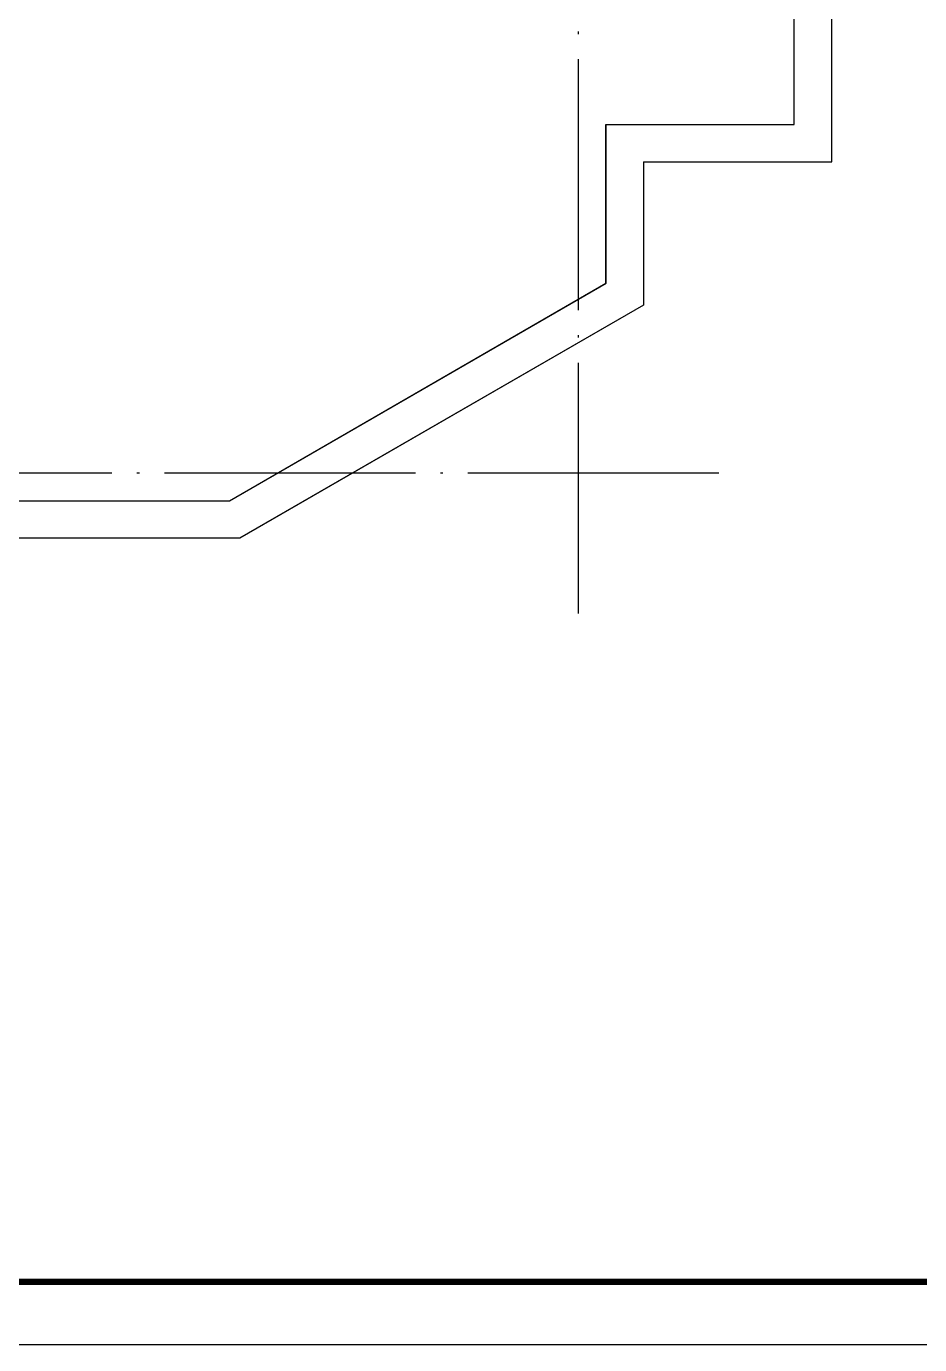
# Model space of a CAD drawing. Extents: x 126592 to 186958, y 280170 to 492839.
# Drawn here: x 158472 to 172715, y 322170 to 343187 of the extents above; entities that cross this region are included whole.
import ezdxf

# ---------------------------------------------------------------- set-up
doc = ezdxf.new("R2010")
doc.units = 0
doc.header["$LTSCALE"] = 1000
doc.header["$MEASUREMENT"] = 0
doc.linetypes.add('DOTE', pattern=[2.42, 2, -0.2, 0.02, -0.2])
for name, color, linetype in [('_TCH_MASK', 7, 'Continuous'), ('DOTE', 1, 'DOTE'), ('TH_TITLE', 7, 'Continuous'), ('TK', 126, 'Continuous'), ('TWT_TITLE', 7, 'Continuous'), ('WALL', 2, 'Continuous')]:
    doc.layers.add(name, color=color, linetype=linetype)

# ---------------------------------------------------------------- blocks, each defined once
blk = doc.blocks.new('3564345354354')
at = {"color": 2}
for points in [[(3380, -3950), (7879, -3950), (10880, -2217), (10880, -950)], [(10880, -950), (12380, -950)], [(11180, -1250), (11180, -2391), (7960, -4250), (3160, -4250)], [(11180, -1250), (12680, -1250)]]:
    blk.add_lwpolyline(points, dxfattribs=at)
at = {"layer": 'DOTE'}
for p, q in [((10660, -4850), (10660, 6890)), ((11780, -3730), (-2960, -3730))]:
    blk.add_line(p, q, dxfattribs=at)
at = {"layer": 'WALL'}
for p, q in [((12380, -950), (12380, 4292)), ((12680, -1250), (12680, 550))]:
    blk.add_line(p, q, dxfattribs=at)
blk = doc.blocks.new('3645345354354')
at = {"color": 2}
for points in [[(0, -3070), (4499, -3070), (7500, -1337), (7500, -70)], [(7500, -70), (9000, -70)], [(7800, -370), (7800, -1511), (4579, -3370), (-220, -3370)], [(7800, -370), (9300, -370)]]:
    blk.add_lwpolyline(points, dxfattribs=at)
at = {"layer": 'DOTE'}
for p, q in [((7280, -3970), (7280, 7770)), ((8400, -2850), (-6340, -2850))]:
    blk.add_line(p, q, dxfattribs=at)
at = {"layer": 'WALL'}
for p, q in [((9000, -70), (9000, 5172)), ((9300, -370), (9300, 1430))]:
    blk.add_line(p, q, dxfattribs=at)
blk = doc.blocks.new('365434364533654')
at = {"color": 2}
for points in [[(340, -2290), (4839, -2290), (7840, -557), (7840, 710)], [(7840, 710), (9340, 710)], [(8140, 410), (8140, -731), (4919, -2590), (120, -2590)], [(8140, 410), (9640, 410)]]:
    blk.add_lwpolyline(points, dxfattribs=at)
at = {"layer": 'DOTE'}
for p, q in [((7620, -3190), (7620, 8550)), ((8740, -2070), (-6000, -2070))]:
    blk.add_line(p, q, dxfattribs=at)
at = {"layer": 'WALL'}
for p, q in [((9340, 710), (9340, 5952)), ((9640, 410), (9640, 2210))]:
    blk.add_line(p, q, dxfattribs=at)
blk = doc.blocks.new('gfdyrte')
at = {"layer": 'TK', "const_width": 150}
blk.add_lwpolyline([(304957, -136965), (388807, -136965), (388807, -76965), (304957, -76965)], close=True, dxfattribs=at)

msp = doc.modelspace()

# ---------------------------------------------------------------- linework, layer by layer
at = {"layer": 'TH_TITLE'}
msp.add_lwpolyline([(127558, 322170), (186958, 322170), (186958, 364170), (127558, 364170)], close=True, dxfattribs=at)
at = {"layer": 'TH_TITLE', "const_width": 100}
msp.add_lwpolyline([(130058, 323170), (185958, 323170), (185958, 363170), (130058, 363170)], close=True, dxfattribs=at)
at = {"layer": 'TWT_TITLE'}
msp.add_lwpolyline([(127558, 322170), (186958, 322170), (186958, 364170), (127558, 364170)], close=True, dxfattribs=at)
at = {"layer": 'TWT_TITLE', "const_width": 100}
msp.add_lwpolyline([(130058, 323170), (185958, 323170), (185958, 363170), (130058, 363170)], close=True, dxfattribs=at)

# ---------------------------------------------------------------- block references
for name, p, xscale, yscale, zscale in [('gfdyrte', (-73247, 414480), 0.6666666666278616, 0.6666666666860692, 0.6666666666569654), ('3564345354354', (145953, 343525), 2, 2, 2), ('3645345354354', (152714, 341765), 2, 2, 2)]:
    msp.add_blockref(name, p, dxfattribs=dict(xscale=xscale, yscale=yscale, zscale=zscale))
at = {"layer": '_TCH_MASK', "xscale": 2, "yscale": 2, "zscale": 2}
msp.add_blockref('365434364533654', (152034, 340205), dxfattribs=at)

doc.saveas('drawing.dxf')
